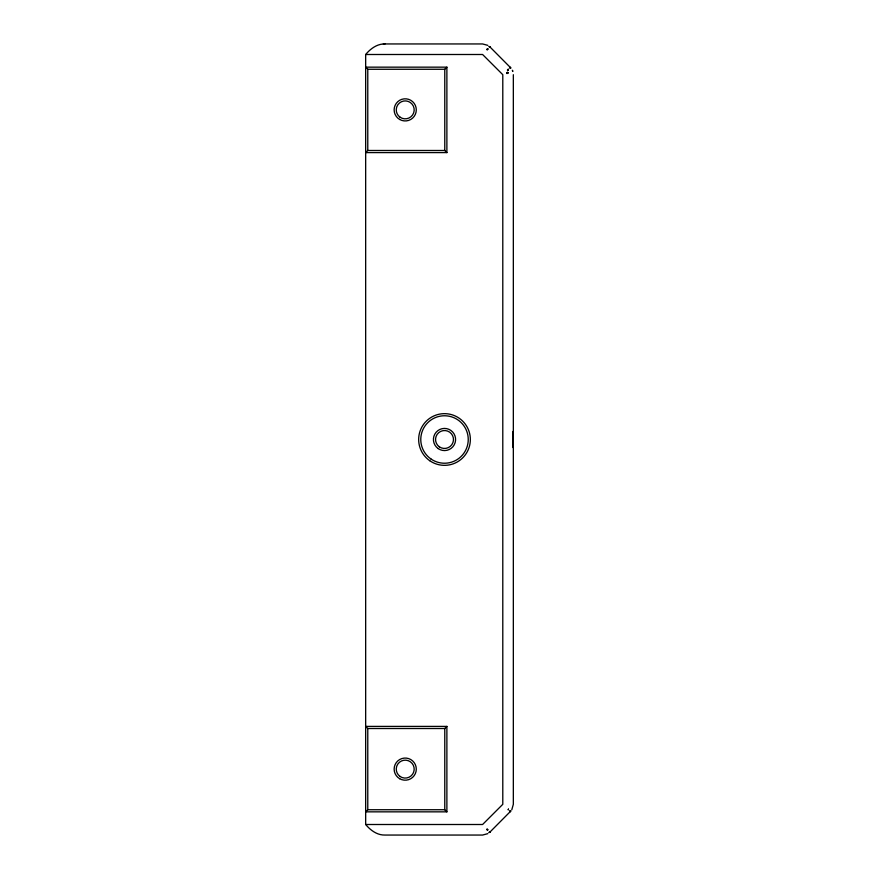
<?xml version="1.0" encoding="UTF-8"?>
<svg xmlns="http://www.w3.org/2000/svg" width="879" height="879" viewBox="0 0 879 879"><rect width="100%" height="100%" fill="white"/><g stroke="black" fill="none" stroke-linecap="round" stroke-linejoin="round"><path stroke-width="1.32" d="M513.017 436.874L513.336 431.171L512.776 439.5L513.336 447.829L513.072 442.115M511.787 809.823L513.336 804.307L513.336 74.693M510.205 811.724L510.754 811.119L490.053 831.963M487.867 833.633L482.593 835.05L384.947 835.05C377.124 835.27 370.455 830.237 365.664 824.502L365.664 54.498C370.455 48.763 377.124 43.73 384.947 43.95L482.593 43.95L487.867 45.367M446.884 152.594L444.774 150.485L444.774 69.265L446.884 67.156L365.664 67.156L367.774 69.265L367.774 150.485L365.664 152.594L446.884 152.594L446.884 67.156M507.403 70.078L507.787 70.496M510.007 67.463L510.666 68.079L510.062 67.419M446.884 811.844L444.774 809.735L444.774 728.515L446.884 726.406L365.664 726.406L367.774 728.515L367.774 809.735L365.664 811.844L446.884 811.844L446.884 726.406M507.864 72.583L507.007 73.561L508.018 72.99L506.678 72.704L507.677 72.199L506.82 73.012M506.941 73.342L508.018 72.99M383.332 44.016L384.98 43.95M365.664 54.498L482.593 54.498L502.788 74.693L502.788 804.307L482.593 824.502L365.664 824.502M367.774 69.265L444.774 69.265M367.774 150.485L444.774 150.485M367.774 728.515L444.774 728.515M367.774 809.735L444.774 809.735M490.053 47.037L510.82 67.947L510.205 67.276M512.347 70.232L512.809 71.43L512.534 70.65M508.447 809.141L508.238 809.757L508.447 809.141M510.369 810.779L509.732 811.251L510.369 810.779M510.611 810.987L510.007 811.537L510.611 810.987M489.823 831.721L489.207 832.38L489.823 831.721M487.351 49.74L486.79 49.499L487.351 49.74M488.043 49.048L487.384 48.795L488.043 49.048M489.867 47.224L489.207 46.62L489.867 47.224M508.238 69.243L508.447 69.859L508.238 69.243M509.831 67.639L510.369 68.221L509.831 67.639M489.999 831.897L489.339 832.534L490.01 831.919M487.208 829.117L486.79 829.501L487.208 829.117M487.856 829.765L487.384 830.205L487.856 829.765M490.01 47.081L489.339 46.466L489.999 47.103M400.077 117.215A8.966 8.966 0 0 0 414.152 110.655A8.966 8.966 0 0 0 401.428 101.744A8.966 8.966 0 0 0 400.077 117.215M439.368 446.84A8.966 8.966 0 0 0 453.443 440.28A8.966 8.966 0 0 0 440.72 431.369A8.966 8.966 0 0 0 439.368 446.84M400.077 776.465A8.966 8.966 0 0 0 414.152 769.905A8.966 8.966 0 0 0 401.428 760.994A8.966 8.966 0 0 0 400.077 776.465M399.681 119.467A11.075 11.075 0 0 0 416.294 109.875A11.075 11.075 0 0 0 399.681 100.283A11.075 11.075 0 0 0 399.681 119.467M399.681 778.717A11.075 11.075 0 0 0 416.294 769.125A11.075 11.075 0 0 0 399.681 759.533A11.075 11.075 0 0 0 399.681 778.717M438.16 448.576A11.075 11.075 0 0 0 455.542 440.467A11.075 11.075 0 0 0 439.83 429.457A11.075 11.075 0 0 0 438.16 448.576M430.897 458.937A23.733 23.733 0 0 0 468.155 441.566A23.733 23.733 0 0 0 434.479 417.986A23.733 23.733 0 0 0 430.897 458.937M429.688 460.673A25.843 25.843 0 0 0 470.254 441.752A25.843 25.843 0 0 0 433.589 416.075A25.843 25.843 0 0 0 429.688 460.673"/></g></svg>
